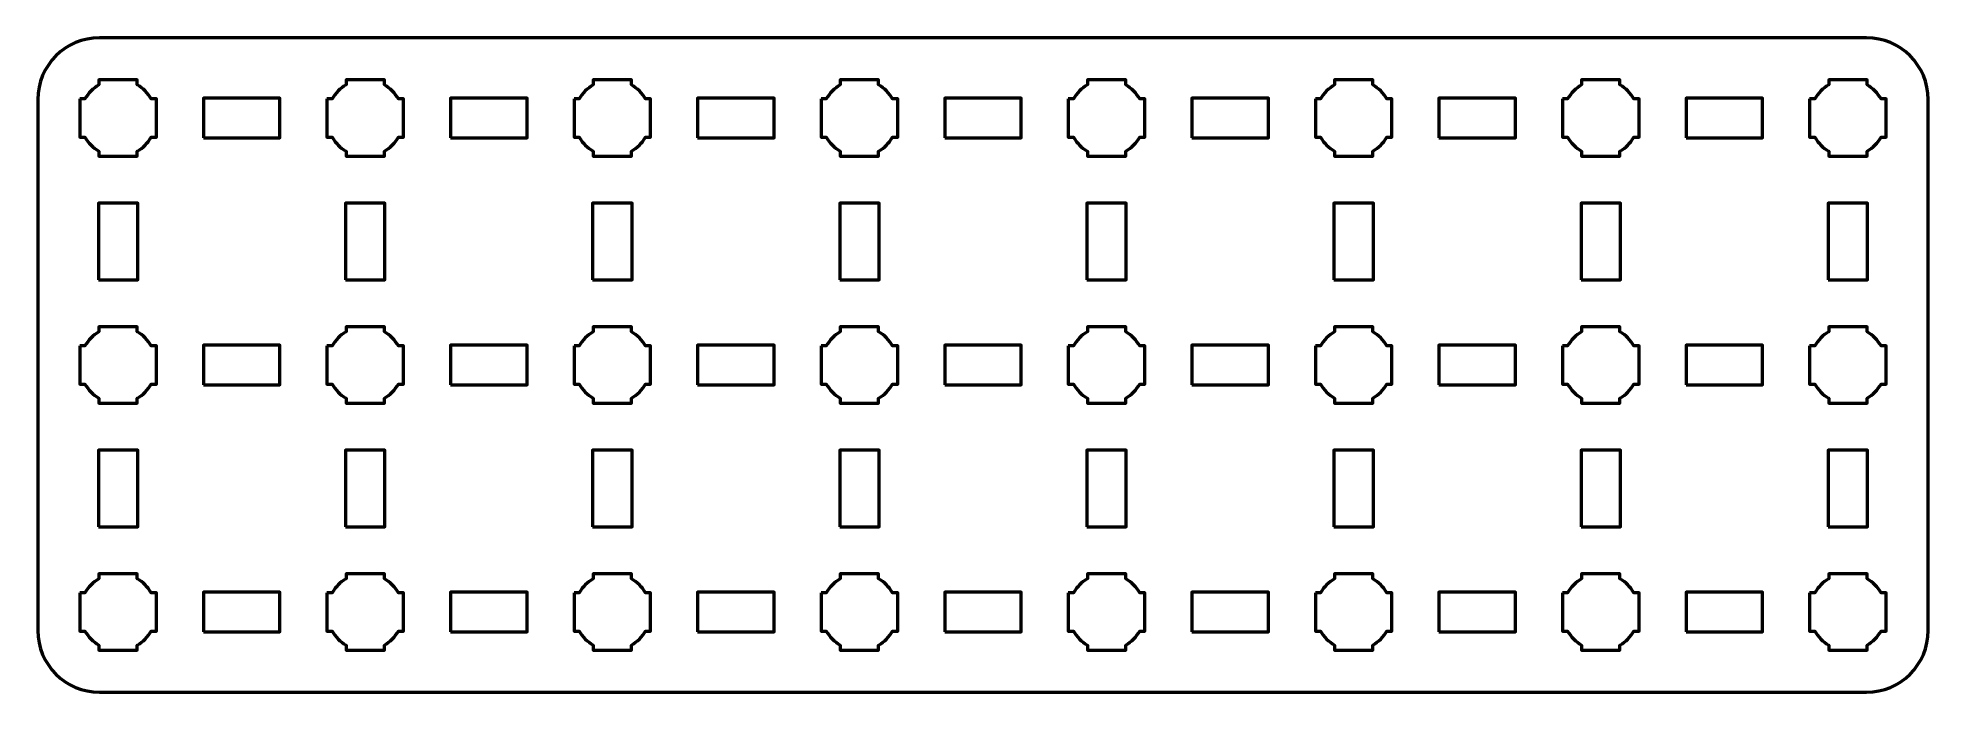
# Model space of a CAD drawing. Header units: centimetres. Extents: x -18.1 to -2.9, y -17.5 to -12.2.
import ezdxf

# ---------------------------------------------------------------- set-up
doc = ezdxf.new("R2010")
doc.units = ezdxf.units.CM
doc.header["$MEASUREMENT"] = 0
doc.layers.add('Layer 1', color=7, linetype='Continuous')

msp = doc.modelspace()

# ---------------------------------------------------------------- linework, layer by layer
at = {"layer": 'Layer 1', "color": 250, "lineweight": 53}
for points in [[(-16.81, -13.01), (-16.19, -13.01), (-16.19, -12.69), (-16.81, -12.69), (-16.81, -13.01)], [(-14.81, -13.01), (-14.19, -13.01), (-14.19, -12.69), (-14.81, -12.69), (-14.81, -13.01)], [(-12.81, -13.01), (-12.19, -13.01), (-12.19, -12.69), (-12.81, -12.69), (-12.81, -13.01)], [(-10.81, -13.01), (-10.19, -13.01), (-10.19, -12.69), (-10.81, -12.69), (-10.81, -13.01)], [(-8.81, -13.01), (-8.19, -13.01), (-8.19, -12.69), (-8.81, -12.69), (-8.81, -13.01)], [(-6.81, -13.01), (-6.19, -13.01), (-6.19, -12.69), (-6.81, -12.69), (-6.81, -13.01)], [(-4.81, -13.01), (-4.19, -13.01), (-4.19, -12.69), (-4.81, -12.69), (-4.81, -13.01)], [(-17.66, -14.16), (-17.34, -14.16), (-17.34, -13.54), (-17.66, -13.54), (-17.66, -14.16)], [(-15.66, -14.16), (-15.34, -14.16), (-15.34, -13.54), (-15.66, -13.54), (-15.66, -14.16)], [(-13.66, -14.16), (-13.34, -14.16), (-13.34, -13.54), (-13.66, -13.54), (-13.66, -14.16)], [(-11.66, -14.16), (-11.34, -14.16), (-11.34, -13.54), (-11.66, -13.54), (-11.66, -14.16)], [(-9.66, -14.16), (-9.34, -14.16), (-9.34, -13.54), (-9.66, -13.54), (-9.66, -14.16)], [(-7.66, -14.16), (-7.34, -14.16), (-7.34, -13.54), (-7.66, -13.54), (-7.66, -14.16)], [(-5.66, -14.16), (-5.34, -14.16), (-5.34, -13.54), (-5.66, -13.54), (-5.66, -14.16)], [(-3.66, -14.16), (-3.34, -14.16), (-3.34, -13.54), (-3.66, -13.54), (-3.66, -14.16)], [(-16.81, -15.01), (-16.19, -15.01), (-16.19, -14.69), (-16.81, -14.69), (-16.81, -15.01)], [(-14.81, -15.01), (-14.19, -15.01), (-14.19, -14.69), (-14.81, -14.69), (-14.81, -15.01)], [(-12.81, -15.01), (-12.19, -15.01), (-12.19, -14.69), (-12.81, -14.69), (-12.81, -15.01)], [(-10.81, -15.01), (-10.19, -15.01), (-10.19, -14.69), (-10.81, -14.69), (-10.81, -15.01)], [(-8.81, -15.01), (-8.19, -15.01), (-8.19, -14.69), (-8.81, -14.69), (-8.81, -15.01)], [(-6.81, -15.01), (-6.19, -15.01), (-6.19, -14.69), (-6.81, -14.69), (-6.81, -15.01)], [(-4.81, -15.01), (-4.19, -15.01), (-4.19, -14.69), (-4.81, -14.69), (-4.81, -15.01)], [(-17.66, -16.16), (-17.34, -16.16), (-17.34, -15.54), (-17.66, -15.54), (-17.66, -16.16)], [(-15.66, -16.16), (-15.34, -16.16), (-15.34, -15.54), (-15.66, -15.54), (-15.66, -16.16)], [(-13.66, -16.16), (-13.34, -16.16), (-13.34, -15.54), (-13.66, -15.54), (-13.66, -16.16)], [(-11.66, -16.16), (-11.34, -16.16), (-11.34, -15.54), (-11.66, -15.54), (-11.66, -16.16)], [(-9.66, -16.16), (-9.34, -16.16), (-9.34, -15.54), (-9.66, -15.54), (-9.66, -16.16)], [(-7.66, -16.16), (-7.34, -16.16), (-7.34, -15.54), (-7.66, -15.54), (-7.66, -16.16)], [(-5.66, -16.16), (-5.34, -16.16), (-5.34, -15.54), (-5.66, -15.54), (-5.66, -16.16)], [(-3.66, -16.16), (-3.34, -16.16), (-3.34, -15.54), (-3.66, -15.54), (-3.66, -16.16)], [(-16.81, -17.01), (-16.19, -17.01), (-16.19, -16.69), (-16.81, -16.69), (-16.81, -17.01)], [(-14.81, -17.01), (-14.19, -17.01), (-14.19, -16.69), (-14.81, -16.69), (-14.81, -17.01)], [(-12.81, -17.01), (-12.19, -17.01), (-12.19, -16.69), (-12.81, -16.69), (-12.81, -17.01)], [(-10.81, -17.01), (-10.19, -17.01), (-10.19, -16.69), (-10.81, -16.69), (-10.81, -17.01)], [(-8.81, -17.01), (-8.19, -17.01), (-8.19, -16.69), (-8.81, -16.69), (-8.81, -17.01)], [(-6.81, -17.01), (-6.19, -17.01), (-6.19, -16.69), (-6.81, -16.69), (-6.81, -17.01)], [(-4.81, -17.01), (-4.19, -17.01), (-4.19, -16.69), (-4.81, -16.69), (-4.81, -17.01)]]:
    msp.add_lwpolyline(points, close=True, dxfattribs=at)
msp.add_open_spline([(-18.15, -17), (-18.15, -17), (-18.15, -12.7), (-18.15, -12.7), (-18.15, -12.7), (-18.15, -12.42391), (-17.92609, -12.2), (-17.65, -12.2), (-17.65, -12.2), (-17.65, -12.2), (-3.35, -12.2), (-3.35, -12.2), (-3.35, -12.2), (-3.07391, -12.2), (-2.85, -12.42391), (-2.85, -12.7), (-2.85, -12.7), (-2.85, -12.7), (-2.85, -17), (-2.85, -17), (-2.85, -17), (-2.85, -17.27609), (-3.07391, -17.5), (-3.35, -17.5), (-3.35, -17.5), (-3.35, -17.5), (-17.65, -17.5), (-17.65, -17.5), (-17.65, -17.5), (-17.92609, -17.5), (-18.15, -17.27609), (-18.15, -17)], degree=3, knots=[0, 0, 0, 0, 0.125, 0.125, 0.125, 0.125, 0.25, 0.25, 0.25, 0.25, 0.375, 0.375, 0.375, 0.375, 0.5, 0.5, 0.5, 0.5, 0.625, 0.625, 0.625, 0.625, 0.75, 0.75, 0.75, 0.75, 0.875, 0.875, 0.875, 0.875, 1, 1, 1, 1], dxfattribs=at)
at = {"layer": 'Layer 1', "lineweight": 53}
for points in [[(-17.81, -12.695), (-17.81, -12.695), (-17.76851, -12.695), (-17.76851, -12.695), (-17.76851, -12.695), (-17.74128, -12.64795), (-17.70205, -12.60872), (-17.655, -12.58149), (-17.655, -12.58149), (-17.655, -12.58149), (-17.655, -12.54), (-17.655, -12.54), (-17.655, -12.54), (-17.655, -12.54), (-17.5, -12.54), (-17.5, -12.54), (-17.5, -12.54), (-17.5, -12.54), (-17.345, -12.54), (-17.345, -12.54), (-17.345, -12.54), (-17.345, -12.54), (-17.345, -12.58149), (-17.345, -12.58149), (-17.345, -12.58149), (-17.29795, -12.60872), (-17.25872, -12.64795), (-17.23149, -12.695), (-17.23149, -12.695), (-17.23149, -12.695), (-17.19, -12.695), (-17.19, -12.695), (-17.19, -12.695), (-17.19, -12.695), (-17.19, -12.85), (-17.19, -12.85), (-17.19, -12.85), (-17.19, -12.85), (-17.19, -13.005), (-17.19, -13.005), (-17.19, -13.005), (-17.19, -13.005), (-17.23149, -13.005), (-17.23149, -13.005), (-17.23149, -13.005), (-17.25872, -13.05205), (-17.29795, -13.09128), (-17.345, -13.11851), (-17.345, -13.11851), (-17.345, -13.11851), (-17.345, -13.16), (-17.345, -13.16), (-17.345, -13.16), (-17.345, -13.16), (-17.5, -13.16), (-17.5, -13.16), (-17.5, -13.16), (-17.5, -13.16), (-17.655, -13.16), (-17.655, -13.16), (-17.655, -13.16), (-17.655, -13.16), (-17.655, -13.11851), (-17.655, -13.11851), (-17.655, -13.11851), (-17.70205, -13.09128), (-17.74128, -13.05205), (-17.76851, -13.005), (-17.76851, -13.005), (-17.76851, -13.005), (-17.81, -13.005), (-17.81, -13.005), (-17.81, -13.005), (-17.81, -13.005), (-17.81, -12.85), (-17.81, -12.85), (-17.81, -12.85), (-17.81, -12.85), (-17.81, -12.695), (-17.81, -12.695)], [(-15.81, -12.695), (-15.81, -12.695), (-15.76851, -12.695), (-15.76851, -12.695), (-15.76851, -12.695), (-15.74128, -12.64795), (-15.70205, -12.60872), (-15.655, -12.58149), (-15.655, -12.58149), (-15.655, -12.58149), (-15.655, -12.54), (-15.655, -12.54), (-15.655, -12.54), (-15.655, -12.54), (-15.5, -12.54), (-15.5, -12.54), (-15.5, -12.54), (-15.5, -12.54), (-15.345, -12.54), (-15.345, -12.54), (-15.345, -12.54), (-15.345, -12.54), (-15.345, -12.58149), (-15.345, -12.58149), (-15.345, -12.58149), (-15.29795, -12.60872), (-15.25872, -12.64795), (-15.23149, -12.695), (-15.23149, -12.695), (-15.23149, -12.695), (-15.19, -12.695), (-15.19, -12.695), (-15.19, -12.695), (-15.19, -12.695), (-15.19, -12.85), (-15.19, -12.85), (-15.19, -12.85), (-15.19, -12.85), (-15.19, -13.005), (-15.19, -13.005), (-15.19, -13.005), (-15.19, -13.005), (-15.23149, -13.005), (-15.23149, -13.005), (-15.23149, -13.005), (-15.25872, -13.05205), (-15.29795, -13.09128), (-15.345, -13.11851), (-15.345, -13.11851), (-15.345, -13.11851), (-15.345, -13.16), (-15.345, -13.16), (-15.345, -13.16), (-15.345, -13.16), (-15.5, -13.16), (-15.5, -13.16), (-15.5, -13.16), (-15.5, -13.16), (-15.655, -13.16), (-15.655, -13.16), (-15.655, -13.16), (-15.655, -13.16), (-15.655, -13.11851), (-15.655, -13.11851), (-15.655, -13.11851), (-15.70205, -13.09128), (-15.74128, -13.05205), (-15.76851, -13.005), (-15.76851, -13.005), (-15.76851, -13.005), (-15.81, -13.005), (-15.81, -13.005), (-15.81, -13.005), (-15.81, -13.005), (-15.81, -12.85), (-15.81, -12.85), (-15.81, -12.85), (-15.81, -12.85), (-15.81, -12.695), (-15.81, -12.695)], [(-13.81, -12.695), (-13.81, -12.695), (-13.76851, -12.695), (-13.76851, -12.695), (-13.76851, -12.695), (-13.74128, -12.64795), (-13.70205, -12.60872), (-13.655, -12.58149), (-13.655, -12.58149), (-13.655, -12.58149), (-13.655, -12.54), (-13.655, -12.54), (-13.655, -12.54), (-13.655, -12.54), (-13.5, -12.54), (-13.5, -12.54), (-13.5, -12.54), (-13.5, -12.54), (-13.345, -12.54), (-13.345, -12.54), (-13.345, -12.54), (-13.345, -12.54), (-13.345, -12.58149), (-13.345, -12.58149), (-13.345, -12.58149), (-13.29795, -12.60872), (-13.25872, -12.64795), (-13.23149, -12.695), (-13.23149, -12.695), (-13.23149, -12.695), (-13.19, -12.695), (-13.19, -12.695), (-13.19, -12.695), (-13.19, -12.695), (-13.19, -12.85), (-13.19, -12.85), (-13.19, -12.85), (-13.19, -12.85), (-13.19, -13.005), (-13.19, -13.005), (-13.19, -13.005), (-13.19, -13.005), (-13.23149, -13.005), (-13.23149, -13.005), (-13.23149, -13.005), (-13.25872, -13.05205), (-13.29795, -13.09128), (-13.345, -13.11851), (-13.345, -13.11851), (-13.345, -13.11851), (-13.345, -13.16), (-13.345, -13.16), (-13.345, -13.16), (-13.345, -13.16), (-13.5, -13.16), (-13.5, -13.16), (-13.5, -13.16), (-13.5, -13.16), (-13.655, -13.16), (-13.655, -13.16), (-13.655, -13.16), (-13.655, -13.16), (-13.655, -13.11851), (-13.655, -13.11851), (-13.655, -13.11851), (-13.70205, -13.09128), (-13.74128, -13.05205), (-13.76851, -13.005), (-13.76851, -13.005), (-13.76851, -13.005), (-13.81, -13.005), (-13.81, -13.005), (-13.81, -13.005), (-13.81, -13.005), (-13.81, -12.85), (-13.81, -12.85), (-13.81, -12.85), (-13.81, -12.85), (-13.81, -12.695), (-13.81, -12.695)], [(-11.81, -12.695), (-11.81, -12.695), (-11.76851, -12.695), (-11.76851, -12.695), (-11.76851, -12.695), (-11.74128, -12.64795), (-11.70205, -12.60872), (-11.655, -12.58149), (-11.655, -12.58149), (-11.655, -12.58149), (-11.655, -12.54), (-11.655, -12.54), (-11.655, -12.54), (-11.655, -12.54), (-11.5, -12.54), (-11.5, -12.54), (-11.5, -12.54), (-11.5, -12.54), (-11.345, -12.54), (-11.345, -12.54), (-11.345, -12.54), (-11.345, -12.54), (-11.345, -12.58149), (-11.345, -12.58149), (-11.345, -12.58149), (-11.29795, -12.60872), (-11.25872, -12.64795), (-11.23149, -12.695), (-11.23149, -12.695), (-11.23149, -12.695), (-11.19, -12.695), (-11.19, -12.695), (-11.19, -12.695), (-11.19, -12.695), (-11.19, -12.85), (-11.19, -12.85), (-11.19, -12.85), (-11.19, -12.85), (-11.19, -13.005), (-11.19, -13.005), (-11.19, -13.005), (-11.19, -13.005), (-11.23149, -13.005), (-11.23149, -13.005), (-11.23149, -13.005), (-11.25872, -13.05205), (-11.29795, -13.09128), (-11.345, -13.11851), (-11.345, -13.11851), (-11.345, -13.11851), (-11.345, -13.16), (-11.345, -13.16), (-11.345, -13.16), (-11.345, -13.16), (-11.5, -13.16), (-11.5, -13.16), (-11.5, -13.16), (-11.5, -13.16), (-11.655, -13.16), (-11.655, -13.16), (-11.655, -13.16), (-11.655, -13.16), (-11.655, -13.11851), (-11.655, -13.11851), (-11.655, -13.11851), (-11.70205, -13.09128), (-11.74128, -13.05205), (-11.76851, -13.005), (-11.76851, -13.005), (-11.76851, -13.005), (-11.81, -13.005), (-11.81, -13.005), (-11.81, -13.005), (-11.81, -13.005), (-11.81, -12.85), (-11.81, -12.85), (-11.81, -12.85), (-11.81, -12.85), (-11.81, -12.695), (-11.81, -12.695)], [(-9.81, -12.695), (-9.81, -12.695), (-9.76851, -12.695), (-9.76851, -12.695), (-9.76851, -12.695), (-9.74128, -12.64795), (-9.70205, -12.60872), (-9.655, -12.58149), (-9.655, -12.58149), (-9.655, -12.58149), (-9.655, -12.54), (-9.655, -12.54), (-9.655, -12.54), (-9.655, -12.54), (-9.5, -12.54), (-9.5, -12.54), (-9.5, -12.54), (-9.5, -12.54), (-9.345, -12.54), (-9.345, -12.54), (-9.345, -12.54), (-9.345, -12.54), (-9.345, -12.58149), (-9.345, -12.58149), (-9.345, -12.58149), (-9.29795, -12.60872), (-9.25872, -12.64795), (-9.23149, -12.695), (-9.23149, -12.695), (-9.23149, -12.695), (-9.19, -12.695), (-9.19, -12.695), (-9.19, -12.695), (-9.19, -12.695), (-9.19, -12.85), (-9.19, -12.85), (-9.19, -12.85), (-9.19, -12.85), (-9.19, -13.005), (-9.19, -13.005), (-9.19, -13.005), (-9.19, -13.005), (-9.23149, -13.005), (-9.23149, -13.005), (-9.23149, -13.005), (-9.25872, -13.05205), (-9.29795, -13.09128), (-9.345, -13.11851), (-9.345, -13.11851), (-9.345, -13.11851), (-9.345, -13.16), (-9.345, -13.16), (-9.345, -13.16), (-9.345, -13.16), (-9.5, -13.16), (-9.5, -13.16), (-9.5, -13.16), (-9.5, -13.16), (-9.655, -13.16), (-9.655, -13.16), (-9.655, -13.16), (-9.655, -13.16), (-9.655, -13.11851), (-9.655, -13.11851), (-9.655, -13.11851), (-9.70205, -13.09128), (-9.74128, -13.05205), (-9.76851, -13.005), (-9.76851, -13.005), (-9.76851, -13.005), (-9.81, -13.005), (-9.81, -13.005), (-9.81, -13.005), (-9.81, -13.005), (-9.81, -12.85), (-9.81, -12.85), (-9.81, -12.85), (-9.81, -12.85), (-9.81, -12.695), (-9.81, -12.695)], [(-7.81, -12.695), (-7.81, -12.695), (-7.76851, -12.695), (-7.76851, -12.695), (-7.76851, -12.695), (-7.74128, -12.64795), (-7.70205, -12.60872), (-7.655, -12.58149), (-7.655, -12.58149), (-7.655, -12.58149), (-7.655, -12.54), (-7.655, -12.54), (-7.655, -12.54), (-7.655, -12.54), (-7.5, -12.54), (-7.5, -12.54), (-7.5, -12.54), (-7.5, -12.54), (-7.345, -12.54), (-7.345, -12.54), (-7.345, -12.54), (-7.345, -12.54), (-7.345, -12.58149), (-7.345, -12.58149), (-7.345, -12.58149), (-7.29795, -12.60872), (-7.25872, -12.64795), (-7.23149, -12.695), (-7.23149, -12.695), (-7.23149, -12.695), (-7.19, -12.695), (-7.19, -12.695), (-7.19, -12.695), (-7.19, -12.695), (-7.19, -12.85), (-7.19, -12.85), (-7.19, -12.85), (-7.19, -12.85), (-7.19, -13.005), (-7.19, -13.005), (-7.19, -13.005), (-7.19, -13.005), (-7.23149, -13.005), (-7.23149, -13.005), (-7.23149, -13.005), (-7.25872, -13.05205), (-7.29795, -13.09128), (-7.345, -13.11851), (-7.345, -13.11851), (-7.345, -13.11851), (-7.345, -13.16), (-7.345, -13.16), (-7.345, -13.16), (-7.345, -13.16), (-7.5, -13.16), (-7.5, -13.16), (-7.5, -13.16), (-7.5, -13.16), (-7.655, -13.16), (-7.655, -13.16), (-7.655, -13.16), (-7.655, -13.16), (-7.655, -13.11851), (-7.655, -13.11851), (-7.655, -13.11851), (-7.70205, -13.09128), (-7.74128, -13.05205), (-7.76851, -13.005), (-7.76851, -13.005), (-7.76851, -13.005), (-7.81, -13.005), (-7.81, -13.005), (-7.81, -13.005), (-7.81, -13.005), (-7.81, -12.85), (-7.81, -12.85), (-7.81, -12.85), (-7.81, -12.85), (-7.81, -12.695), (-7.81, -12.695)], [(-5.81, -12.695), (-5.81, -12.695), (-5.76851, -12.695), (-5.76851, -12.695), (-5.76851, -12.695), (-5.74128, -12.64795), (-5.70205, -12.60872), (-5.655, -12.58149), (-5.655, -12.58149), (-5.655, -12.58149), (-5.655, -12.54), (-5.655, -12.54), (-5.655, -12.54), (-5.655, -12.54), (-5.5, -12.54), (-5.5, -12.54), (-5.5, -12.54), (-5.5, -12.54), (-5.345, -12.54), (-5.345, -12.54), (-5.345, -12.54), (-5.345, -12.54), (-5.345, -12.58149), (-5.345, -12.58149), (-5.345, -12.58149), (-5.29795, -12.60872), (-5.25872, -12.64795), (-5.23149, -12.695), (-5.23149, -12.695), (-5.23149, -12.695), (-5.19, -12.695), (-5.19, -12.695), (-5.19, -12.695), (-5.19, -12.695), (-5.19, -12.85), (-5.19, -12.85), (-5.19, -12.85), (-5.19, -12.85), (-5.19, -13.005), (-5.19, -13.005), (-5.19, -13.005), (-5.19, -13.005), (-5.23149, -13.005), (-5.23149, -13.005), (-5.23149, -13.005), (-5.25872, -13.05205), (-5.29795, -13.09128), (-5.345, -13.11851), (-5.345, -13.11851), (-5.345, -13.11851), (-5.345, -13.16), (-5.345, -13.16), (-5.345, -13.16), (-5.345, -13.16), (-5.5, -13.16), (-5.5, -13.16), (-5.5, -13.16), (-5.5, -13.16), (-5.655, -13.16), (-5.655, -13.16), (-5.655, -13.16), (-5.655, -13.16), (-5.655, -13.11851), (-5.655, -13.11851), (-5.655, -13.11851), (-5.70205, -13.09128), (-5.74128, -13.05205), (-5.76851, -13.005), (-5.76851, -13.005), (-5.76851, -13.005), (-5.81, -13.005), (-5.81, -13.005), (-5.81, -13.005), (-5.81, -13.005), (-5.81, -12.85), (-5.81, -12.85), (-5.81, -12.85), (-5.81, -12.85), (-5.81, -12.695), (-5.81, -12.695)], [(-3.81, -12.695), (-3.81, -12.695), (-3.76851, -12.695), (-3.76851, -12.695), (-3.76851, -12.695), (-3.74128, -12.64795), (-3.70205, -12.60872), (-3.655, -12.58149), (-3.655, -12.58149), (-3.655, -12.58149), (-3.655, -12.54), (-3.655, -12.54), (-3.655, -12.54), (-3.655, -12.54), (-3.5, -12.54), (-3.5, -12.54), (-3.5, -12.54), (-3.5, -12.54), (-3.345, -12.54), (-3.345, -12.54), (-3.345, -12.54), (-3.345, -12.54), (-3.345, -12.58149), (-3.345, -12.58149), (-3.345, -12.58149), (-3.29795, -12.60872), (-3.25872, -12.64795), (-3.23149, -12.695), (-3.23149, -12.695), (-3.23149, -12.695), (-3.19, -12.695), (-3.19, -12.695), (-3.19, -12.695), (-3.19, -12.695), (-3.19, -12.85), (-3.19, -12.85), (-3.19, -12.85), (-3.19, -12.85), (-3.19, -13.005), (-3.19, -13.005), (-3.19, -13.005), (-3.19, -13.005), (-3.23149, -13.005), (-3.23149, -13.005), (-3.23149, -13.005), (-3.25872, -13.05205), (-3.29795, -13.09128), (-3.345, -13.11851), (-3.345, -13.11851), (-3.345, -13.11851), (-3.345, -13.16), (-3.345, -13.16), (-3.345, -13.16), (-3.345, -13.16), (-3.5, -13.16), (-3.5, -13.16), (-3.5, -13.16), (-3.5, -13.16), (-3.655, -13.16), (-3.655, -13.16), (-3.655, -13.16), (-3.655, -13.16), (-3.655, -13.11851), (-3.655, -13.11851), (-3.655, -13.11851), (-3.70205, -13.09128), (-3.74128, -13.05205), (-3.76851, -13.005), (-3.76851, -13.005), (-3.76851, -13.005), (-3.81, -13.005), (-3.81, -13.005), (-3.81, -13.005), (-3.81, -13.005), (-3.81, -12.85), (-3.81, -12.85), (-3.81, -12.85), (-3.81, -12.85), (-3.81, -12.695), (-3.81, -12.695)], [(-17.81, -14.695), (-17.81, -14.695), (-17.76851, -14.695), (-17.76851, -14.695), (-17.76851, -14.695), (-17.74128, -14.64795), (-17.70205, -14.60872), (-17.655, -14.58149), (-17.655, -14.58149), (-17.655, -14.58149), (-17.655, -14.54), (-17.655, -14.54), (-17.655, -14.54), (-17.655, -14.54), (-17.5, -14.54), (-17.5, -14.54), (-17.5, -14.54), (-17.5, -14.54), (-17.345, -14.54), (-17.345, -14.54), (-17.345, -14.54), (-17.345, -14.54), (-17.345, -14.58149), (-17.345, -14.58149), (-17.345, -14.58149), (-17.29795, -14.60872), (-17.25872, -14.64795), (-17.23149, -14.695), (-17.23149, -14.695), (-17.23149, -14.695), (-17.19, -14.695), (-17.19, -14.695), (-17.19, -14.695), (-17.19, -14.695), (-17.19, -14.85), (-17.19, -14.85), (-17.19, -14.85), (-17.19, -14.85), (-17.19, -15.005), (-17.19, -15.005), (-17.19, -15.005), (-17.19, -15.005), (-17.23149, -15.005), (-17.23149, -15.005), (-17.23149, -15.005), (-17.25872, -15.05205), (-17.29795, -15.09128), (-17.345, -15.11851), (-17.345, -15.11851), (-17.345, -15.11851), (-17.345, -15.16), (-17.345, -15.16), (-17.345, -15.16), (-17.345, -15.16), (-17.5, -15.16), (-17.5, -15.16), (-17.5, -15.16), (-17.5, -15.16), (-17.655, -15.16), (-17.655, -15.16), (-17.655, -15.16), (-17.655, -15.16), (-17.655, -15.11851), (-17.655, -15.11851), (-17.655, -15.11851), (-17.70205, -15.09128), (-17.74128, -15.05205), (-17.76851, -15.005), (-17.76851, -15.005), (-17.76851, -15.005), (-17.81, -15.005), (-17.81, -15.005), (-17.81, -15.005), (-17.81, -15.005), (-17.81, -14.85), (-17.81, -14.85), (-17.81, -14.85), (-17.81, -14.85), (-17.81, -14.695), (-17.81, -14.695)], [(-15.81, -14.695), (-15.81, -14.695), (-15.76851, -14.695), (-15.76851, -14.695), (-15.76851, -14.695), (-15.74128, -14.64795), (-15.70205, -14.60872), (-15.655, -14.58149), (-15.655, -14.58149), (-15.655, -14.58149), (-15.655, -14.54), (-15.655, -14.54), (-15.655, -14.54), (-15.655, -14.54), (-15.5, -14.54), (-15.5, -14.54), (-15.5, -14.54), (-15.5, -14.54), (-15.345, -14.54), (-15.345, -14.54), (-15.345, -14.54), (-15.345, -14.54), (-15.345, -14.58149), (-15.345, -14.58149), (-15.345, -14.58149), (-15.29795, -14.60872), (-15.25872, -14.64795), (-15.23149, -14.695), (-15.23149, -14.695), (-15.23149, -14.695), (-15.19, -14.695), (-15.19, -14.695), (-15.19, -14.695), (-15.19, -14.695), (-15.19, -14.85), (-15.19, -14.85), (-15.19, -14.85), (-15.19, -14.85), (-15.19, -15.005), (-15.19, -15.005), (-15.19, -15.005), (-15.19, -15.005), (-15.23149, -15.005), (-15.23149, -15.005), (-15.23149, -15.005), (-15.25872, -15.05205), (-15.29795, -15.09128), (-15.345, -15.11851), (-15.345, -15.11851), (-15.345, -15.11851), (-15.345, -15.16), (-15.345, -15.16), (-15.345, -15.16), (-15.345, -15.16), (-15.5, -15.16), (-15.5, -15.16), (-15.5, -15.16), (-15.5, -15.16), (-15.655, -15.16), (-15.655, -15.16), (-15.655, -15.16), (-15.655, -15.16), (-15.655, -15.11851), (-15.655, -15.11851), (-15.655, -15.11851), (-15.70205, -15.09128), (-15.74128, -15.05205), (-15.76851, -15.005), (-15.76851, -15.005), (-15.76851, -15.005), (-15.81, -15.005), (-15.81, -15.005), (-15.81, -15.005), (-15.81, -15.005), (-15.81, -14.85), (-15.81, -14.85), (-15.81, -14.85), (-15.81, -14.85), (-15.81, -14.695), (-15.81, -14.695)], [(-13.81, -14.695), (-13.81, -14.695), (-13.76851, -14.695), (-13.76851, -14.695), (-13.76851, -14.695), (-13.74128, -14.64795), (-13.70205, -14.60872), (-13.655, -14.58149), (-13.655, -14.58149), (-13.655, -14.58149), (-13.655, -14.54), (-13.655, -14.54), (-13.655, -14.54), (-13.655, -14.54), (-13.5, -14.54), (-13.5, -14.54), (-13.5, -14.54), (-13.5, -14.54), (-13.345, -14.54), (-13.345, -14.54), (-13.345, -14.54), (-13.345, -14.54), (-13.345, -14.58149), (-13.345, -14.58149), (-13.345, -14.58149), (-13.29795, -14.60872), (-13.25872, -14.64795), (-13.23149, -14.695), (-13.23149, -14.695), (-13.23149, -14.695), (-13.19, -14.695), (-13.19, -14.695), (-13.19, -14.695), (-13.19, -14.695), (-13.19, -14.85), (-13.19, -14.85), (-13.19, -14.85), (-13.19, -14.85), (-13.19, -15.005), (-13.19, -15.005), (-13.19, -15.005), (-13.19, -15.005), (-13.23149, -15.005), (-13.23149, -15.005), (-13.23149, -15.005), (-13.25872, -15.05205), (-13.29795, -15.09128), (-13.345, -15.11851), (-13.345, -15.11851), (-13.345, -15.11851), (-13.345, -15.16), (-13.345, -15.16), (-13.345, -15.16), (-13.345, -15.16), (-13.5, -15.16), (-13.5, -15.16), (-13.5, -15.16), (-13.5, -15.16), (-13.655, -15.16), (-13.655, -15.16), (-13.655, -15.16), (-13.655, -15.16), (-13.655, -15.11851), (-13.655, -15.11851), (-13.655, -15.11851), (-13.70205, -15.09128), (-13.74128, -15.05205), (-13.76851, -15.005), (-13.76851, -15.005), (-13.76851, -15.005), (-13.81, -15.005), (-13.81, -15.005), (-13.81, -15.005), (-13.81, -15.005), (-13.81, -14.85), (-13.81, -14.85), (-13.81, -14.85), (-13.81, -14.85), (-13.81, -14.695), (-13.81, -14.695)], [(-11.81, -14.695), (-11.81, -14.695), (-11.76851, -14.695), (-11.76851, -14.695), (-11.76851, -14.695), (-11.74128, -14.64795), (-11.70205, -14.60872), (-11.655, -14.58149), (-11.655, -14.58149), (-11.655, -14.58149), (-11.655, -14.54), (-11.655, -14.54), (-11.655, -14.54), (-11.655, -14.54), (-11.5, -14.54), (-11.5, -14.54), (-11.5, -14.54), (-11.5, -14.54), (-11.345, -14.54), (-11.345, -14.54), (-11.345, -14.54), (-11.345, -14.54), (-11.345, -14.58149), (-11.345, -14.58149), (-11.345, -14.58149), (-11.29795, -14.60872), (-11.25872, -14.64795), (-11.23149, -14.695), (-11.23149, -14.695), (-11.23149, -14.695), (-11.19, -14.695), (-11.19, -14.695), (-11.19, -14.695), (-11.19, -14.695), (-11.19, -14.85), (-11.19, -14.85), (-11.19, -14.85), (-11.19, -14.85), (-11.19, -15.005), (-11.19, -15.005), (-11.19, -15.005), (-11.19, -15.005), (-11.23149, -15.005), (-11.23149, -15.005), (-11.23149, -15.005), (-11.25872, -15.05205), (-11.29795, -15.09128), (-11.345, -15.11851), (-11.345, -15.11851), (-11.345, -15.11851), (-11.345, -15.16), (-11.345, -15.16), (-11.345, -15.16), (-11.345, -15.16), (-11.5, -15.16), (-11.5, -15.16), (-11.5, -15.16), (-11.5, -15.16), (-11.655, -15.16), (-11.655, -15.16), (-11.655, -15.16), (-11.655, -15.16), (-11.655, -15.11851), (-11.655, -15.11851), (-11.655, -15.11851), (-11.70205, -15.09128), (-11.74128, -15.05205), (-11.76851, -15.005), (-11.76851, -15.005), (-11.76851, -15.005), (-11.81, -15.005), (-11.81, -15.005), (-11.81, -15.005), (-11.81, -15.005), (-11.81, -14.85), (-11.81, -14.85), (-11.81, -14.85), (-11.81, -14.85), (-11.81, -14.695), (-11.81, -14.695)], [(-9.81, -14.695), (-9.81, -14.695), (-9.76851, -14.695), (-9.76851, -14.695), (-9.76851, -14.695), (-9.74128, -14.64795), (-9.70205, -14.60872), (-9.655, -14.58149), (-9.655, -14.58149), (-9.655, -14.58149), (-9.655, -14.54), (-9.655, -14.54), (-9.655, -14.54), (-9.655, -14.54), (-9.5, -14.54), (-9.5, -14.54), (-9.5, -14.54), (-9.5, -14.54), (-9.345, -14.54), (-9.345, -14.54), (-9.345, -14.54), (-9.345, -14.54), (-9.345, -14.58149), (-9.345, -14.58149), (-9.345, -14.58149), (-9.29795, -14.60872), (-9.25872, -14.64795), (-9.23149, -14.695), (-9.23149, -14.695), (-9.23149, -14.695), (-9.19, -14.695), (-9.19, -14.695), (-9.19, -14.695), (-9.19, -14.695), (-9.19, -14.85), (-9.19, -14.85), (-9.19, -14.85), (-9.19, -14.85), (-9.19, -15.005), (-9.19, -15.005), (-9.19, -15.005), (-9.19, -15.005), (-9.23149, -15.005), (-9.23149, -15.005), (-9.23149, -15.005), (-9.25872, -15.05205), (-9.29795, -15.09128), (-9.345, -15.11851), (-9.345, -15.11851), (-9.345, -15.11851), (-9.345, -15.16), (-9.345, -15.16), (-9.345, -15.16), (-9.345, -15.16), (-9.5, -15.16), (-9.5, -15.16), (-9.5, -15.16), (-9.5, -15.16), (-9.655, -15.16), (-9.655, -15.16), (-9.655, -15.16), (-9.655, -15.16), (-9.655, -15.11851), (-9.655, -15.11851), (-9.655, -15.11851), (-9.70205, -15.09128), (-9.74128, -15.05205), (-9.76851, -15.005), (-9.76851, -15.005), (-9.76851, -15.005), (-9.81, -15.005), (-9.81, -15.005), (-9.81, -15.005), (-9.81, -15.005), (-9.81, -14.85), (-9.81, -14.85), (-9.81, -14.85), (-9.81, -14.85), (-9.81, -14.695), (-9.81, -14.695)], [(-7.81, -14.695), (-7.81, -14.695), (-7.76851, -14.695), (-7.76851, -14.695), (-7.76851, -14.695), (-7.74128, -14.64795), (-7.70205, -14.60872), (-7.655, -14.58149), (-7.655, -14.58149), (-7.655, -14.58149), (-7.655, -14.54), (-7.655, -14.54), (-7.655, -14.54), (-7.655, -14.54), (-7.5, -14.54), (-7.5, -14.54), (-7.5, -14.54), (-7.5, -14.54), (-7.345, -14.54), (-7.345, -14.54), (-7.345, -14.54), (-7.345, -14.54), (-7.345, -14.58149), (-7.345, -14.58149), (-7.345, -14.58149), (-7.29795, -14.60872), (-7.25872, -14.64795), (-7.23149, -14.695), (-7.23149, -14.695), (-7.23149, -14.695), (-7.19, -14.695), (-7.19, -14.695), (-7.19, -14.695), (-7.19, -14.695), (-7.19, -14.85), (-7.19, -14.85), (-7.19, -14.85), (-7.19, -14.85), (-7.19, -15.005), (-7.19, -15.005), (-7.19, -15.005), (-7.19, -15.005), (-7.23149, -15.005), (-7.23149, -15.005), (-7.23149, -15.005), (-7.25872, -15.05205), (-7.29795, -15.09128), (-7.345, -15.11851), (-7.345, -15.11851), (-7.345, -15.11851), (-7.345, -15.16), (-7.345, -15.16), (-7.345, -15.16), (-7.345, -15.16), (-7.5, -15.16), (-7.5, -15.16), (-7.5, -15.16), (-7.5, -15.16), (-7.655, -15.16), (-7.655, -15.16), (-7.655, -15.16), (-7.655, -15.16), (-7.655, -15.11851), (-7.655, -15.11851), (-7.655, -15.11851), (-7.70205, -15.09128), (-7.74128, -15.05205), (-7.76851, -15.005), (-7.76851, -15.005), (-7.76851, -15.005), (-7.81, -15.005), (-7.81, -15.005), (-7.81, -15.005), (-7.81, -15.005), (-7.81, -14.85), (-7.81, -14.85), (-7.81, -14.85), (-7.81, -14.85), (-7.81, -14.695), (-7.81, -14.695)], [(-5.81, -14.695), (-5.81, -14.695), (-5.76851, -14.695), (-5.76851, -14.695), (-5.76851, -14.695), (-5.74128, -14.64795), (-5.70205, -14.60872), (-5.655, -14.58149), (-5.655, -14.58149), (-5.655, -14.58149), (-5.655, -14.54), (-5.655, -14.54), (-5.655, -14.54), (-5.655, -14.54), (-5.5, -14.54), (-5.5, -14.54), (-5.5, -14.54), (-5.5, -14.54), (-5.345, -14.54), (-5.345, -14.54), (-5.345, -14.54), (-5.345, -14.54), (-5.345, -14.58149), (-5.345, -14.58149), (-5.345, -14.58149), (-5.29795, -14.60872), (-5.25872, -14.64795), (-5.23149, -14.695), (-5.23149, -14.695), (-5.23149, -14.695), (-5.19, -14.695), (-5.19, -14.695), (-5.19, -14.695), (-5.19, -14.695), (-5.19, -14.85), (-5.19, -14.85), (-5.19, -14.85), (-5.19, -14.85), (-5.19, -15.005), (-5.19, -15.005), (-5.19, -15.005), (-5.19, -15.005), (-5.23149, -15.005), (-5.23149, -15.005), (-5.23149, -15.005), (-5.25872, -15.05205), (-5.29795, -15.09128), (-5.345, -15.11851), (-5.345, -15.11851), (-5.345, -15.11851), (-5.345, -15.16), (-5.345, -15.16), (-5.345, -15.16), (-5.345, -15.16), (-5.5, -15.16), (-5.5, -15.16), (-5.5, -15.16), (-5.5, -15.16), (-5.655, -15.16), (-5.655, -15.16), (-5.655, -15.16), (-5.655, -15.16), (-5.655, -15.11851), (-5.655, -15.11851), (-5.655, -15.11851), (-5.70205, -15.09128), (-5.74128, -15.05205), (-5.76851, -15.005), (-5.76851, -15.005), (-5.76851, -15.005), (-5.81, -15.005), (-5.81, -15.005), (-5.81, -15.005), (-5.81, -15.005), (-5.81, -14.85), (-5.81, -14.85), (-5.81, -14.85), (-5.81, -14.85), (-5.81, -14.695), (-5.81, -14.695)], [(-3.81, -14.695), (-3.81, -14.695), (-3.76851, -14.695), (-3.76851, -14.695), (-3.76851, -14.695), (-3.74128, -14.64795), (-3.70205, -14.60872), (-3.655, -14.58149), (-3.655, -14.58149), (-3.655, -14.58149), (-3.655, -14.54), (-3.655, -14.54), (-3.655, -14.54), (-3.655, -14.54), (-3.5, -14.54), (-3.5, -14.54), (-3.5, -14.54), (-3.5, -14.54), (-3.345, -14.54), (-3.345, -14.54), (-3.345, -14.54), (-3.345, -14.54), (-3.345, -14.58149), (-3.345, -14.58149), (-3.345, -14.58149), (-3.29795, -14.60872), (-3.25872, -14.64795), (-3.23149, -14.695), (-3.23149, -14.695), (-3.23149, -14.695), (-3.19, -14.695), (-3.19, -14.695), (-3.19, -14.695), (-3.19, -14.695), (-3.19, -14.85), (-3.19, -14.85), (-3.19, -14.85), (-3.19, -14.85), (-3.19, -15.005), (-3.19, -15.005), (-3.19, -15.005), (-3.19, -15.005), (-3.23149, -15.005), (-3.23149, -15.005), (-3.23149, -15.005), (-3.25872, -15.05205), (-3.29795, -15.09128), (-3.345, -15.11851), (-3.345, -15.11851), (-3.345, -15.11851), (-3.345, -15.16), (-3.345, -15.16), (-3.345, -15.16), (-3.345, -15.16), (-3.5, -15.16), (-3.5, -15.16), (-3.5, -15.16), (-3.5, -15.16), (-3.655, -15.16), (-3.655, -15.16), (-3.655, -15.16), (-3.655, -15.16), (-3.655, -15.11851), (-3.655, -15.11851), (-3.655, -15.11851), (-3.70205, -15.09128), (-3.74128, -15.05205), (-3.76851, -15.005), (-3.76851, -15.005), (-3.76851, -15.005), (-3.81, -15.005), (-3.81, -15.005), (-3.81, -15.005), (-3.81, -15.005), (-3.81, -14.85), (-3.81, -14.85), (-3.81, -14.85), (-3.81, -14.85), (-3.81, -14.695), (-3.81, -14.695)], [(-17.81, -16.695), (-17.81, -16.695), (-17.76851, -16.695), (-17.76851, -16.695), (-17.76851, -16.695), (-17.74128, -16.64795), (-17.70205, -16.60872), (-17.655, -16.58149), (-17.655, -16.58149), (-17.655, -16.58149), (-17.655, -16.54), (-17.655, -16.54), (-17.655, -16.54), (-17.655, -16.54), (-17.5, -16.54), (-17.5, -16.54), (-17.5, -16.54), (-17.5, -16.54), (-17.345, -16.54), (-17.345, -16.54), (-17.345, -16.54), (-17.345, -16.54), (-17.345, -16.58149), (-17.345, -16.58149), (-17.345, -16.58149), (-17.29795, -16.60872), (-17.25872, -16.64795), (-17.23149, -16.695), (-17.23149, -16.695), (-17.23149, -16.695), (-17.19, -16.695), (-17.19, -16.695), (-17.19, -16.695), (-17.19, -16.695), (-17.19, -16.85), (-17.19, -16.85), (-17.19, -16.85), (-17.19, -16.85), (-17.19, -17.005), (-17.19, -17.005), (-17.19, -17.005), (-17.19, -17.005), (-17.23149, -17.005), (-17.23149, -17.005), (-17.23149, -17.005), (-17.25872, -17.05205), (-17.29795, -17.09128), (-17.345, -17.11851), (-17.345, -17.11851), (-17.345, -17.11851), (-17.345, -17.16), (-17.345, -17.16), (-17.345, -17.16), (-17.345, -17.16), (-17.5, -17.16), (-17.5, -17.16), (-17.5, -17.16), (-17.5, -17.16), (-17.655, -17.16), (-17.655, -17.16), (-17.655, -17.16), (-17.655, -17.16), (-17.655, -17.11851), (-17.655, -17.11851), (-17.655, -17.11851), (-17.70205, -17.09128), (-17.74128, -17.05205), (-17.76851, -17.005), (-17.76851, -17.005), (-17.76851, -17.005), (-17.81, -17.005), (-17.81, -17.005), (-17.81, -17.005), (-17.81, -17.005), (-17.81, -16.85), (-17.81, -16.85), (-17.81, -16.85), (-17.81, -16.85), (-17.81, -16.695), (-17.81, -16.695)], [(-15.81, -16.695), (-15.81, -16.695), (-15.76851, -16.695), (-15.76851, -16.695), (-15.76851, -16.695), (-15.74128, -16.64795), (-15.70205, -16.60872), (-15.655, -16.58149), (-15.655, -16.58149), (-15.655, -16.58149), (-15.655, -16.54), (-15.655, -16.54), (-15.655, -16.54), (-15.655, -16.54), (-15.5, -16.54), (-15.5, -16.54), (-15.5, -16.54), (-15.5, -16.54), (-15.345, -16.54), (-15.345, -16.54), (-15.345, -16.54), (-15.345, -16.54), (-15.345, -16.58149), (-15.345, -16.58149), (-15.345, -16.58149), (-15.29795, -16.60872), (-15.25872, -16.64795), (-15.23149, -16.695), (-15.23149, -16.695), (-15.23149, -16.695), (-15.19, -16.695), (-15.19, -16.695), (-15.19, -16.695), (-15.19, -16.695), (-15.19, -16.85), (-15.19, -16.85), (-15.19, -16.85), (-15.19, -16.85), (-15.19, -17.005), (-15.19, -17.005), (-15.19, -17.005), (-15.19, -17.005), (-15.23149, -17.005), (-15.23149, -17.005), (-15.23149, -17.005), (-15.25872, -17.05205), (-15.29795, -17.09128), (-15.345, -17.11851), (-15.345, -17.11851), (-15.345, -17.11851), (-15.345, -17.16), (-15.345, -17.16), (-15.345, -17.16), (-15.345, -17.16), (-15.5, -17.16), (-15.5, -17.16), (-15.5, -17.16), (-15.5, -17.16), (-15.655, -17.16), (-15.655, -17.16), (-15.655, -17.16), (-15.655, -17.16), (-15.655, -17.11851), (-15.655, -17.11851), (-15.655, -17.11851), (-15.70205, -17.09128), (-15.74128, -17.05205), (-15.76851, -17.005), (-15.76851, -17.005), (-15.76851, -17.005), (-15.81, -17.005), (-15.81, -17.005), (-15.81, -17.005), (-15.81, -17.005), (-15.81, -16.85), (-15.81, -16.85), (-15.81, -16.85), (-15.81, -16.85), (-15.81, -16.695), (-15.81, -16.695)], [(-13.81, -16.695), (-13.81, -16.695), (-13.76851, -16.695), (-13.76851, -16.695), (-13.76851, -16.695), (-13.74128, -16.64795), (-13.70205, -16.60872), (-13.655, -16.58149), (-13.655, -16.58149), (-13.655, -16.58149), (-13.655, -16.54), (-13.655, -16.54), (-13.655, -16.54), (-13.655, -16.54), (-13.5, -16.54), (-13.5, -16.54), (-13.5, -16.54), (-13.5, -16.54), (-13.345, -16.54), (-13.345, -16.54), (-13.345, -16.54), (-13.345, -16.54), (-13.345, -16.58149), (-13.345, -16.58149), (-13.345, -16.58149), (-13.29795, -16.60872), (-13.25872, -16.64795), (-13.23149, -16.695), (-13.23149, -16.695), (-13.23149, -16.695), (-13.19, -16.695), (-13.19, -16.695), (-13.19, -16.695), (-13.19, -16.695), (-13.19, -16.85), (-13.19, -16.85), (-13.19, -16.85), (-13.19, -16.85), (-13.19, -17.005), (-13.19, -17.005), (-13.19, -17.005), (-13.19, -17.005), (-13.23149, -17.005), (-13.23149, -17.005), (-13.23149, -17.005), (-13.25872, -17.05205), (-13.29795, -17.09128), (-13.345, -17.11851), (-13.345, -17.11851), (-13.345, -17.11851), (-13.345, -17.16), (-13.345, -17.16), (-13.345, -17.16), (-13.345, -17.16), (-13.5, -17.16), (-13.5, -17.16), (-13.5, -17.16), (-13.5, -17.16), (-13.655, -17.16), (-13.655, -17.16), (-13.655, -17.16), (-13.655, -17.16), (-13.655, -17.11851), (-13.655, -17.11851), (-13.655, -17.11851), (-13.70205, -17.09128), (-13.74128, -17.05205), (-13.76851, -17.005), (-13.76851, -17.005), (-13.76851, -17.005), (-13.81, -17.005), (-13.81, -17.005), (-13.81, -17.005), (-13.81, -17.005), (-13.81, -16.85), (-13.81, -16.85), (-13.81, -16.85), (-13.81, -16.85), (-13.81, -16.695), (-13.81, -16.695)], [(-11.81, -16.695), (-11.81, -16.695), (-11.76851, -16.695), (-11.76851, -16.695), (-11.76851, -16.695), (-11.74128, -16.64795), (-11.70205, -16.60872), (-11.655, -16.58149), (-11.655, -16.58149), (-11.655, -16.58149), (-11.655, -16.54), (-11.655, -16.54), (-11.655, -16.54), (-11.655, -16.54), (-11.5, -16.54), (-11.5, -16.54), (-11.5, -16.54), (-11.5, -16.54), (-11.345, -16.54), (-11.345, -16.54), (-11.345, -16.54), (-11.345, -16.54), (-11.345, -16.58149), (-11.345, -16.58149), (-11.345, -16.58149), (-11.29795, -16.60872), (-11.25872, -16.64795), (-11.23149, -16.695), (-11.23149, -16.695), (-11.23149, -16.695), (-11.19, -16.695), (-11.19, -16.695), (-11.19, -16.695), (-11.19, -16.695), (-11.19, -16.85), (-11.19, -16.85), (-11.19, -16.85), (-11.19, -16.85), (-11.19, -17.005), (-11.19, -17.005), (-11.19, -17.005), (-11.19, -17.005), (-11.23149, -17.005), (-11.23149, -17.005), (-11.23149, -17.005), (-11.25872, -17.05205), (-11.29795, -17.09128), (-11.345, -17.11851), (-11.345, -17.11851), (-11.345, -17.11851), (-11.345, -17.16), (-11.345, -17.16), (-11.345, -17.16), (-11.345, -17.16), (-11.5, -17.16), (-11.5, -17.16), (-11.5, -17.16), (-11.5, -17.16), (-11.655, -17.16), (-11.655, -17.16), (-11.655, -17.16), (-11.655, -17.16), (-11.655, -17.11851), (-11.655, -17.11851), (-11.655, -17.11851), (-11.70205, -17.09128), (-11.74128, -17.05205), (-11.76851, -17.005), (-11.76851, -17.005), (-11.76851, -17.005), (-11.81, -17.005), (-11.81, -17.005), (-11.81, -17.005), (-11.81, -17.005), (-11.81, -16.85), (-11.81, -16.85), (-11.81, -16.85), (-11.81, -16.85), (-11.81, -16.695), (-11.81, -16.695)], [(-9.81, -16.695), (-9.81, -16.695), (-9.76851, -16.695), (-9.76851, -16.695), (-9.76851, -16.695), (-9.74128, -16.64795), (-9.70205, -16.60872), (-9.655, -16.58149), (-9.655, -16.58149), (-9.655, -16.58149), (-9.655, -16.54), (-9.655, -16.54), (-9.655, -16.54), (-9.655, -16.54), (-9.5, -16.54), (-9.5, -16.54), (-9.5, -16.54), (-9.5, -16.54), (-9.345, -16.54), (-9.345, -16.54), (-9.345, -16.54), (-9.345, -16.54), (-9.345, -16.58149), (-9.345, -16.58149), (-9.345, -16.58149), (-9.29795, -16.60872), (-9.25872, -16.64795), (-9.23149, -16.695), (-9.23149, -16.695), (-9.23149, -16.695), (-9.19, -16.695), (-9.19, -16.695), (-9.19, -16.695), (-9.19, -16.695), (-9.19, -16.85), (-9.19, -16.85), (-9.19, -16.85), (-9.19, -16.85), (-9.19, -17.005), (-9.19, -17.005), (-9.19, -17.005), (-9.19, -17.005), (-9.23149, -17.005), (-9.23149, -17.005), (-9.23149, -17.005), (-9.25872, -17.05205), (-9.29795, -17.09128), (-9.345, -17.11851), (-9.345, -17.11851), (-9.345, -17.11851), (-9.345, -17.16), (-9.345, -17.16), (-9.345, -17.16), (-9.345, -17.16), (-9.5, -17.16), (-9.5, -17.16), (-9.5, -17.16), (-9.5, -17.16), (-9.655, -17.16), (-9.655, -17.16), (-9.655, -17.16), (-9.655, -17.16), (-9.655, -17.11851), (-9.655, -17.11851), (-9.655, -17.11851), (-9.70205, -17.09128), (-9.74128, -17.05205), (-9.76851, -17.005), (-9.76851, -17.005), (-9.76851, -17.005), (-9.81, -17.005), (-9.81, -17.005), (-9.81, -17.005), (-9.81, -17.005), (-9.81, -16.85), (-9.81, -16.85), (-9.81, -16.85), (-9.81, -16.85), (-9.81, -16.695), (-9.81, -16.695)], [(-7.81, -16.695), (-7.81, -16.695), (-7.76851, -16.695), (-7.76851, -16.695), (-7.76851, -16.695), (-7.74128, -16.64795), (-7.70205, -16.60872), (-7.655, -16.58149), (-7.655, -16.58149), (-7.655, -16.58149), (-7.655, -16.54), (-7.655, -16.54), (-7.655, -16.54), (-7.655, -16.54), (-7.5, -16.54), (-7.5, -16.54), (-7.5, -16.54), (-7.5, -16.54), (-7.345, -16.54), (-7.345, -16.54), (-7.345, -16.54), (-7.345, -16.54), (-7.345, -16.58149), (-7.345, -16.58149), (-7.345, -16.58149), (-7.29795, -16.60872), (-7.25872, -16.64795), (-7.23149, -16.695), (-7.23149, -16.695), (-7.23149, -16.695), (-7.19, -16.695), (-7.19, -16.695), (-7.19, -16.695), (-7.19, -16.695), (-7.19, -16.85), (-7.19, -16.85), (-7.19, -16.85), (-7.19, -16.85), (-7.19, -17.005), (-7.19, -17.005), (-7.19, -17.005), (-7.19, -17.005), (-7.23149, -17.005), (-7.23149, -17.005), (-7.23149, -17.005), (-7.25872, -17.05205), (-7.29795, -17.09128), (-7.345, -17.11851), (-7.345, -17.11851), (-7.345, -17.11851), (-7.345, -17.16), (-7.345, -17.16), (-7.345, -17.16), (-7.345, -17.16), (-7.5, -17.16), (-7.5, -17.16), (-7.5, -17.16), (-7.5, -17.16), (-7.655, -17.16), (-7.655, -17.16), (-7.655, -17.16), (-7.655, -17.16), (-7.655, -17.11851), (-7.655, -17.11851), (-7.655, -17.11851), (-7.70205, -17.09128), (-7.74128, -17.05205), (-7.76851, -17.005), (-7.76851, -17.005), (-7.76851, -17.005), (-7.81, -17.005), (-7.81, -17.005), (-7.81, -17.005), (-7.81, -17.005), (-7.81, -16.85), (-7.81, -16.85), (-7.81, -16.85), (-7.81, -16.85), (-7.81, -16.695), (-7.81, -16.695)], [(-5.81, -16.695), (-5.81, -16.695), (-5.76851, -16.695), (-5.76851, -16.695), (-5.76851, -16.695), (-5.74128, -16.64795), (-5.70205, -16.60872), (-5.655, -16.58149), (-5.655, -16.58149), (-5.655, -16.58149), (-5.655, -16.54), (-5.655, -16.54), (-5.655, -16.54), (-5.655, -16.54), (-5.5, -16.54), (-5.5, -16.54), (-5.5, -16.54), (-5.5, -16.54), (-5.345, -16.54), (-5.345, -16.54), (-5.345, -16.54), (-5.345, -16.54), (-5.345, -16.58149), (-5.345, -16.58149), (-5.345, -16.58149), (-5.29795, -16.60872), (-5.25872, -16.64795), (-5.23149, -16.695), (-5.23149, -16.695), (-5.23149, -16.695), (-5.19, -16.695), (-5.19, -16.695), (-5.19, -16.695), (-5.19, -16.695), (-5.19, -16.85), (-5.19, -16.85), (-5.19, -16.85), (-5.19, -16.85), (-5.19, -17.005), (-5.19, -17.005), (-5.19, -17.005), (-5.19, -17.005), (-5.23149, -17.005), (-5.23149, -17.005), (-5.23149, -17.005), (-5.25872, -17.05205), (-5.29795, -17.09128), (-5.345, -17.11851), (-5.345, -17.11851), (-5.345, -17.11851), (-5.345, -17.16), (-5.345, -17.16), (-5.345, -17.16), (-5.345, -17.16), (-5.5, -17.16), (-5.5, -17.16), (-5.5, -17.16), (-5.5, -17.16), (-5.655, -17.16), (-5.655, -17.16), (-5.655, -17.16), (-5.655, -17.16), (-5.655, -17.11851), (-5.655, -17.11851), (-5.655, -17.11851), (-5.70205, -17.09128), (-5.74128, -17.05205), (-5.76851, -17.005), (-5.76851, -17.005), (-5.76851, -17.005), (-5.81, -17.005), (-5.81, -17.005), (-5.81, -17.005), (-5.81, -17.005), (-5.81, -16.85), (-5.81, -16.85), (-5.81, -16.85), (-5.81, -16.85), (-5.81, -16.695), (-5.81, -16.695)], [(-3.81, -16.695), (-3.81, -16.695), (-3.76851, -16.695), (-3.76851, -16.695), (-3.76851, -16.695), (-3.74128, -16.64795), (-3.70205, -16.60872), (-3.655, -16.58149), (-3.655, -16.58149), (-3.655, -16.58149), (-3.655, -16.54), (-3.655, -16.54), (-3.655, -16.54), (-3.655, -16.54), (-3.5, -16.54), (-3.5, -16.54), (-3.5, -16.54), (-3.5, -16.54), (-3.345, -16.54), (-3.345, -16.54), (-3.345, -16.54), (-3.345, -16.54), (-3.345, -16.58149), (-3.345, -16.58149), (-3.345, -16.58149), (-3.29795, -16.60872), (-3.25872, -16.64795), (-3.23149, -16.695), (-3.23149, -16.695), (-3.23149, -16.695), (-3.19, -16.695), (-3.19, -16.695), (-3.19, -16.695), (-3.19, -16.695), (-3.19, -16.85), (-3.19, -16.85), (-3.19, -16.85), (-3.19, -16.85), (-3.19, -17.005), (-3.19, -17.005), (-3.19, -17.005), (-3.19, -17.005), (-3.23149, -17.005), (-3.23149, -17.005), (-3.23149, -17.005), (-3.25872, -17.05205), (-3.29795, -17.09128), (-3.345, -17.11851), (-3.345, -17.11851), (-3.345, -17.11851), (-3.345, -17.16), (-3.345, -17.16), (-3.345, -17.16), (-3.345, -17.16), (-3.5, -17.16), (-3.5, -17.16), (-3.5, -17.16), (-3.5, -17.16), (-3.655, -17.16), (-3.655, -17.16), (-3.655, -17.16), (-3.655, -17.16), (-3.655, -17.11851), (-3.655, -17.11851), (-3.655, -17.11851), (-3.70205, -17.09128), (-3.74128, -17.05205), (-3.76851, -17.005), (-3.76851, -17.005), (-3.76851, -17.005), (-3.81, -17.005), (-3.81, -17.005), (-3.81, -17.005), (-3.81, -17.005), (-3.81, -16.85), (-3.81, -16.85), (-3.81, -16.85), (-3.81, -16.85), (-3.81, -16.695), (-3.81, -16.695)]]:
    msp.add_open_spline(points, degree=3, knots=[0, 0, 0, 0, 0.05, 0.05, 0.05, 0.05, 0.1, 0.1, 0.1, 0.1, 0.15, 0.15, 0.15, 0.15, 0.2, 0.2, 0.2, 0.2, 0.25, 0.25, 0.25, 0.25, 0.3, 0.3, 0.3, 0.3, 0.35, 0.35, 0.35, 0.35, 0.4, 0.4, 0.4, 0.4, 0.45, 0.45, 0.45, 0.45, 0.5, 0.5, 0.5, 0.5, 0.55, 0.55, 0.55, 0.55, 0.6, 0.6, 0.6, 0.6, 0.65, 0.65, 0.65, 0.65, 0.7, 0.7, 0.7, 0.7, 0.75, 0.75, 0.75, 0.75, 0.8, 0.8, 0.8, 0.8, 0.85, 0.85, 0.85, 0.85, 0.9, 0.9, 0.9, 0.9, 0.95, 0.95, 0.95, 0.95, 1, 1, 1, 1], dxfattribs=at)

doc.saveas('drawing.dxf')
